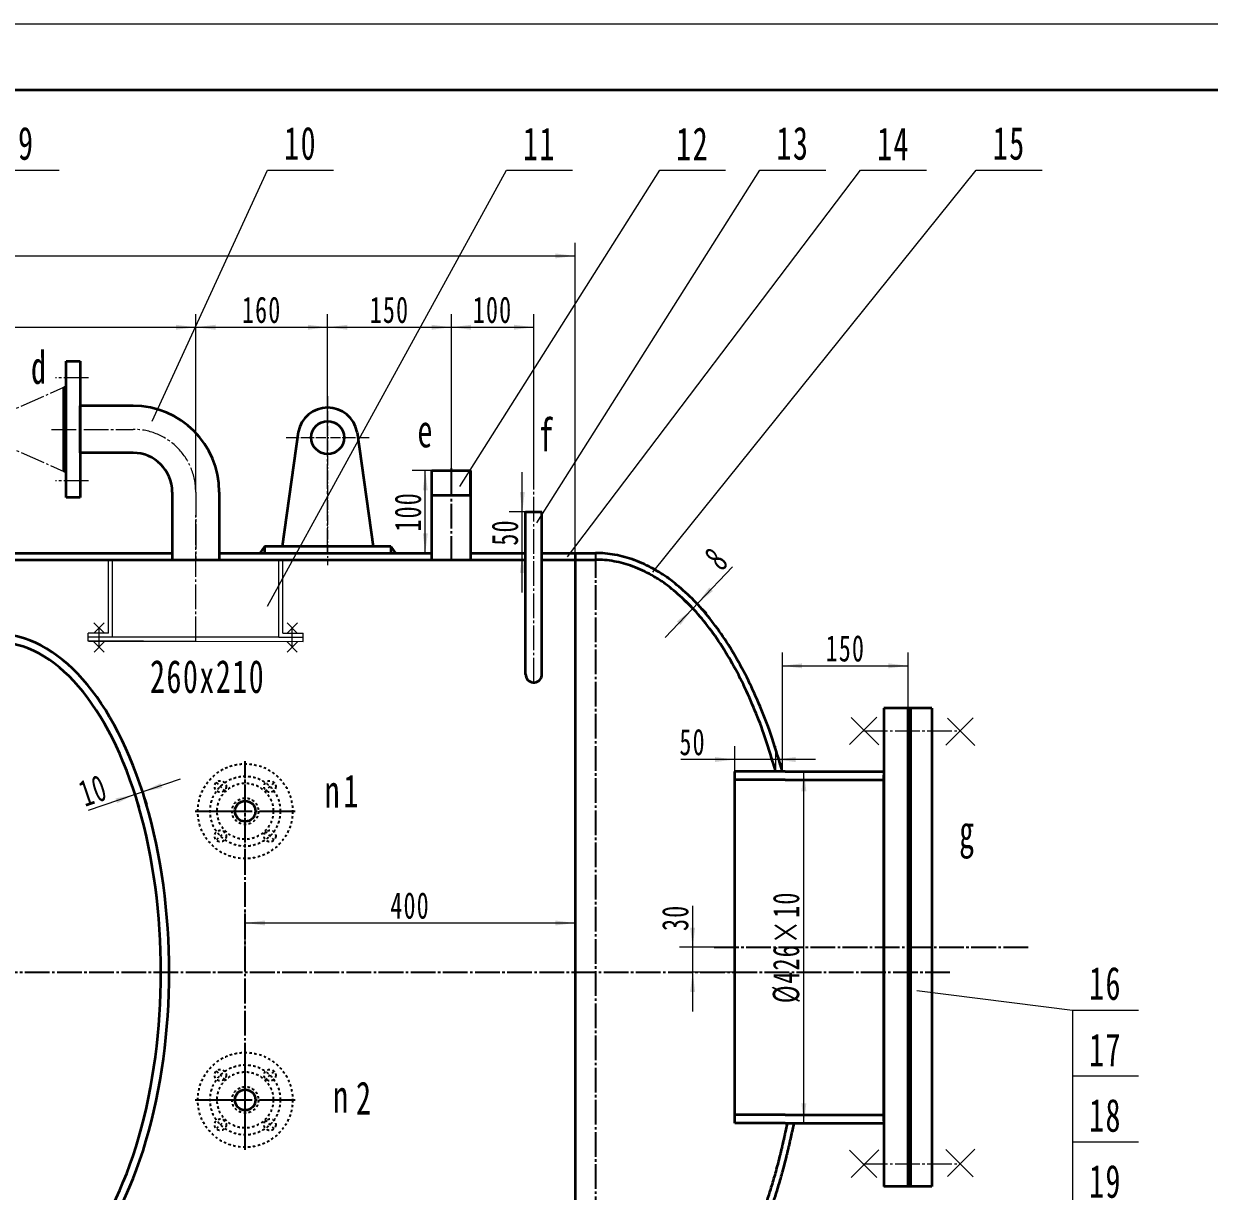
# Model space of a CAD drawing. Header units: millimetres. Extents: x -3364 to 3364, y -2376 to 2376.
# Drawn here: x -1646 to -208, y 960 to 2376 of the extents above; entities that cross this region are included whole.
import ezdxf

# ---------------------------------------------------------------- set-up
doc = ezdxf.new("R2010")
doc.units = ezdxf.units.MM
for name, pattern in [('EB_DASH', [6, 3, -3]), ('EB_DASHDOT', [39, 30, -3, 3, -3]), ('点画线', [18, 12, -2, 2, -2])]:
    doc.linetypes.add(name, pattern=pattern)
doc.layers.get('0').update_dxf_attribs({"lineweight": 35})
for name, color, linetype, lineweight in [('CAXA0', 4, 'Continuous', 35), ('CAXA1', 1, 'EB_DASHDOT', 25), ('CAXA2', 6, 'EB_DASH', 25), ('CDR_DIM', 7, 'Continuous', 0), ('CDR_DWG1', 4, 'Continuous', 0), ('CDR_DWG3', 1, 'EB_DASHDOT', 0), ('CDR_TEXT', 7, 'Continuous', 0), ('EB0_1', 4, 'Continuous', 50), ('中心线层', 1, '点画线', 18), ('尺寸线层', 3, 'Continuous', 18), ('粗实线层', 7, 'Continuous', 35), ('细实线层', 7, 'Continuous', 18)]:
    doc.layers.add(name, color=color, linetype=linetype, lineweight=lineweight)
doc.styles.add('标准', font='', dxfattribs={"width": 0.667})
doc.styles.get('标准').set_extended_font_data('宋体')
doc.dimstyles.new('标准', dxfattribs={"dimscale": 8, "dimtxt": 4, "dimasz": 3, "dimexe": 2, "dimexo": 0, "dimtad": 1, "dimdec": 0, "dimdsep": 46, "dimtxsty": '标准', "dimblk": '_CAXARROW', "dimcen": 0, "dimdle": 6, "dimadec": 0, "dimazin": 2, "dimtfac": 0.707107, "dimtdec": 0, "dimtmove": 2, "dimatfit": 3, "dimfxl": 1, "dimfrac": 2, "dimtolj": 1, "dimtzin": 0, "dimarcsym": 1})

# ---------------------------------------------------------------- blocks, each defined once
blk = doc.blocks.new('*X7')
at = {"layer": '细实线层', "lineweight": 18}
h = blk.add_hatch(color=0, dxfattribs=at)
edge = h.paths.add_edge_path(flags=0)
edge.add_arc((0, 0), 0, 0, 360)
at = {"layer": '细实线层', "color": 0}
for p, q in [((0, 0), (74.5, 304.8)), ((74.5, 304.8), (154.5, 304.8)), ((154.5, 304.8), (174.5, 284.8)), ((194.5, 304.8), (174.5, 284.8)), ((194.5, 304.8), (274.5, 304.8))]:
    blk.add_line(p, q, dxfattribs=at)
at = {"layer": '细实线层', "color": 0, "lineweight": 18, "char_height": 40, "width": 136, "attachment_point": 8, "line_spacing_factor": 1.15057, "style": '标准'}
for s, insert in [('\\T1.1;8', (114.5, 316.8)), ('\\T1.1;9', (234.5, 316.8))]:
    blk.add_mtext(s, dxfattribs=dict(at, insert=insert))
blk = doc.blocks.new('*X8')
at = {"layer": '细实线层', "lineweight": 18}
h = blk.add_hatch(color=0, dxfattribs=at)
edge = h.paths.add_edge_path(flags=0)
edge.add_arc((0, 0), 0, 0, 360)
at = {"layer": '细实线层', "color": 0}
for p, q in [((0, 0), (355.5, 468.8)), ((355.5, 468.8), (435.5, 468.8))]:
    blk.add_line(p, q, dxfattribs=at)
at = {"layer": '细实线层', "color": 0, "lineweight": 18, "insert": (395.5, 480.8), "char_height": 40, "width": 136, "attachment_point": 8, "line_spacing_factor": 1.15057, "style": '标准'}
blk.add_mtext('\\T1.1;14', dxfattribs=at)
blk = doc.blocks.new('*X9')
at = {"layer": '细实线层', "lineweight": 18}
h = blk.add_hatch(color=0, dxfattribs=at)
edge = h.paths.add_edge_path(flags=0)
edge.add_arc((0, 0), 0, 0, 360)
at = {"layer": '细实线层', "color": 0}
for p, q in [((0, 0), (140.2, 304.5)), ((140.2, 304.5), (220.2, 304.5))]:
    blk.add_line(p, q, dxfattribs=at)
at = {"layer": '细实线层', "color": 0, "lineweight": 18, "insert": (180.2, 316.5), "char_height": 40, "width": 136, "attachment_point": 8, "line_spacing_factor": 1.15057, "style": '标准'}
blk.add_mtext('\\T1.1;10', dxfattribs=at)
blk = doc.blocks.new('*X10')
at = {"layer": '细实线层', "lineweight": 18}
h = blk.add_hatch(color=0, dxfattribs=at)
edge = h.paths.add_edge_path(flags=0)
edge.add_arc((0, 0), 0, 0, 360)
at = {"layer": '细实线层', "color": 0}
for p, q in [((0, 0), (289.6, 528.8)), ((289.6, 528.8), (369.6, 528.8))]:
    blk.add_line(p, q, dxfattribs=at)
at = {"layer": '细实线层', "color": 0, "lineweight": 18, "insert": (329.6, 540.8), "char_height": 40, "width": 136, "attachment_point": 8, "line_spacing_factor": 1.15057, "style": '标准'}
blk.add_mtext('\\T1.1;11', dxfattribs=at)
blk = doc.blocks.new('*X11')
at = {"layer": '细实线层', "lineweight": 18}
h = blk.add_hatch(color=0, dxfattribs=at)
edge = h.paths.add_edge_path(flags=0)
edge.add_arc((0, 0), 0, 0, 360)
at = {"layer": '细实线层', "color": 0}
for p, q in [((0, 0), (242.2, 383.3)), ((242.2, 383.3), (322.2, 383.3))]:
    blk.add_line(p, q, dxfattribs=at)
at = {"layer": '细实线层', "color": 0, "lineweight": 18, "insert": (282.2, 395.3), "char_height": 40, "width": 136, "attachment_point": 8, "line_spacing_factor": 1.15057, "style": '标准'}
blk.add_mtext('\\T1.1;12', dxfattribs=at)
blk = doc.blocks.new('*X12')
at = {"layer": '细实线层', "lineweight": 18}
h = blk.add_hatch(color=0, dxfattribs=at)
edge = h.paths.add_edge_path(flags=0)
edge.add_arc((0, 0), 0, 0, 360)
at = {"layer": '细实线层', "color": 0}
for p, q in [((0, 0), (270.5, 427.6)), ((270.5, 427.6), (350.5, 427.6))]:
    blk.add_line(p, q, dxfattribs=at)
at = {"layer": '细实线层', "color": 0, "lineweight": 18, "insert": (310.5, 439.6), "char_height": 40, "width": 136, "attachment_point": 8, "line_spacing_factor": 1.15057, "style": '标准'}
blk.add_mtext('\\T1.1;13', dxfattribs=at)
blk = doc.blocks.new('*X13')
at = {"layer": '细实线层', "lineweight": 18}
h = blk.add_hatch(color=0, dxfattribs=at)
edge = h.paths.add_edge_path(flags=0)
edge.add_arc((0, 0), 0, 0, 360)
at = {"layer": '细实线层', "color": 0}
for p, q in [((0, 0), (392.2, 487.5)), ((392.2, 487.5), (472.2, 487.5))]:
    blk.add_line(p, q, dxfattribs=at)
at = {"layer": '细实线层', "color": 0, "lineweight": 18, "insert": (432.2, 499.5), "char_height": 40, "width": 136, "attachment_point": 8, "line_spacing_factor": 1.15057, "style": '标准'}
blk.add_mtext('\\T1.1;15', dxfattribs=at)
blk = doc.blocks.new('*X15')
at = {"layer": '细实线层', "lineweight": 18}
h = blk.add_hatch(color=0, dxfattribs=at)
edge = h.paths.add_edge_path(flags=0)
edge.add_arc((0, 0), 0, 0, 360)
at = {"layer": '细实线层', "color": 0}
for p, q in [((0, 0), (188.7, -23.9)), ((188.7, -23.9), (268.7, -23.9)), ((188.7, -23.9), (188.7, -103.9)), ((268.7, -103.9), (188.7, -103.9)), ((188.7, -103.9), (188.7, -183.9)), ((268.7, -183.9), (188.7, -183.9)), ((188.7, -183.9), (188.7, -263.9)), ((268.7, -263.9), (188.7, -263.9)), ((188.7, -263.9), (188.7, -343.9)), ((268.7, -343.9), (188.7, -343.9)), ((188.7, -343.9), (188.7, -423.9)), ((268.7, -423.9), (188.7, -423.9))]:
    blk.add_line(p, q, dxfattribs=at)
at = {"layer": '细实线层', "color": 0, "lineweight": 18, "char_height": 40, "width": 136, "attachment_point": 8, "line_spacing_factor": 1.15057, "style": '标准'}
for s, insert in [('\\T1.1;16', (228.7, -11.9)), ('\\T1.1;17', (228.7, -91.9)), ('\\T1.1;18', (228.7, -171.9)), ('\\T1.1;19', (228.7, -251.9)), ('\\T1.1;20', (228.7, -331.9)), ('\\T1.1;21', (228.7, -411.9))]:
    blk.add_mtext(s, dxfattribs=dict(at, insert=insert))
blk = doc.blocks.new('$CAXA_FRAME_13B17AC1$')
at = {"layer": '粗实线层'}
blk.add_line((-395.5, 287), (410.5, 287), dxfattribs=at)
at = {"layer": '细实线层'}
blk.add_line((-420.5, 297), (420.5, 297), dxfattribs=at)
blk = doc.blocks.new('*X58')
at = {"layer": '尺寸线层', "linetype": 'Continuous', "transparency": 16777216}
for points in [[(-1437.2, 2008), (-1413.2, 2011), (-1413.2, 2005)], [(-1277.2, 2008), (-1301.2, 2011), (-1301.2, 2005)]]:
    blk.add_hatch(color=0, dxfattribs=at).paths.add_polyline_path(points, flags=0)
at = {"layer": '尺寸线层', "color": 0, "linetype": 'Continuous', "transparency": 16777216}
for p, q in [((-1437.2, 1808.2), (-1437.2, 2024)), ((-1277.2, 1864.8), (-1277.2, 2024)), ((-1437.2, 2008), (-1277.2, 2008))]:
    blk.add_line(p, q, dxfattribs=at)
at = {"layer": '尺寸线层', "color": 0, "transparency": 16777216, "insert": (-1357.2, 2029), "char_height": 32, "width": 87.178, "attachment_point": 5, "line_spacing_factor": 1.15057, "style": '标准'}
blk.add_mtext('\\T1.1;160', dxfattribs=at)
blk = doc.blocks.new('_CAXARROW')
blk.add_hatch(color=0).paths.add_polyline_path([(0, 0), (-1, 0.125), (-1, -0.125)], flags=0)
blk = doc.blocks.new('*X59')
at = {"layer": '尺寸线层', "linetype": 'Continuous', "transparency": 16777216}
for points in [[(-1277.2, 2008), (-1253.2, 2011), (-1253.2, 2005)], [(-1127.2, 2008), (-1151.2, 2011), (-1151.2, 2005)]]:
    blk.add_hatch(color=0, dxfattribs=at).paths.add_polyline_path(points, flags=0)
at = {"layer": '尺寸线层', "color": 0, "linetype": 'Continuous', "transparency": 16777216}
for p, q in [((-1277.2, 1864.8), (-1277.2, 2024)), ((-1127.2, 1837.2), (-1127.2, 2024)), ((-1277.2, 2008), (-1127.2, 2008))]:
    blk.add_line(p, q, dxfattribs=at)
at = {"layer": '尺寸线层', "color": 0, "transparency": 16777216, "insert": (-1202.2, 2029), "char_height": 32, "width": 87.178, "attachment_point": 5, "line_spacing_factor": 1.15057, "style": '标准'}
blk.add_mtext('\\T1.1;150', dxfattribs=at)
blk = doc.blocks.new('*X60')
at = {"layer": '尺寸线层', "linetype": 'Continuous', "transparency": 16777216}
for points in [[(-1127.2, 2008), (-1103.2, 2011), (-1103.2, 2005)], [(-1027.2, 2008), (-1051.2, 2011), (-1051.2, 2005)]]:
    blk.add_hatch(color=0, dxfattribs=at).paths.add_polyline_path(points, flags=0)
at = {"layer": '尺寸线层', "color": 0, "linetype": 'Continuous', "transparency": 16777216}
for p, q in [((-1127.2, 1837.2), (-1127.2, 2024)), ((-1027.2, 1823.6), (-1027.2, 2024)), ((-1127.2, 2008), (-1027.2, 2008))]:
    blk.add_line(p, q, dxfattribs=at)
at = {"layer": '尺寸线层', "color": 0, "transparency": 16777216, "insert": (-1077.2, 2029), "char_height": 32, "width": 87.178, "attachment_point": 5, "line_spacing_factor": 1.15057, "style": '标准'}
blk.add_mtext('\\T1.1;100', dxfattribs=at)
blk = doc.blocks.new('*X61')
at = {"layer": '尺寸线层', "linetype": 'Continuous', "transparency": 16777216}
for points in [[(-2437.2, 2094.5), (-2413.2, 2097.5), (-2413.2, 2091.5)], [(-977.2, 2094.5), (-1001.2, 2097.5), (-1001.2, 2091.5)]]:
    blk.add_hatch(color=0, dxfattribs=at).paths.add_polyline_path(points, flags=0)
at = {"layer": '尺寸线层', "color": 0, "linetype": 'Continuous', "transparency": 16777216}
for p, q in [((-2437.2, 1724.4), (-2437.2, 2110.5)), ((-977.2, 1734.2), (-977.2, 2110.5)), ((-2437.2, 2094.5), (-977.2, 2094.5))]:
    blk.add_line(p, q, dxfattribs=at)
at = {"layer": '尺寸线层', "color": 0, "transparency": 16777216, "insert": (-1707.2, 2115.5), "char_height": 32, "width": 120.57, "attachment_point": 5, "line_spacing_factor": 1.15057, "style": '标准'}
blk.add_mtext('\\T1.1;1460', dxfattribs=at)
blk = doc.blocks.new('*X63')
at = {"layer": '尺寸线层', "linetype": 'Continuous', "transparency": 16777216}
for points in [[(-834.5, 1256.2), (-837.5, 1280.2), (-831.5, 1280.2)], [(-834.5, 1226.2), (-837.5, 1202.2), (-831.5, 1202.2)]]:
    blk.add_hatch(color=0, dxfattribs=at).paths.add_polyline_path(points, flags=0)
at = {"layer": '尺寸线层', "color": 0, "linetype": 'Continuous', "transparency": 16777216}
for p, q in [((-834.5, 1178.2), (-834.5, 1306.3)), ((-808.6, 1256.2), (-850.5, 1256.2)), ((-783.5, 1226.2), (-850.5, 1226.2))]:
    blk.add_line(p, q, dxfattribs=at)
at = {"layer": '尺寸线层', "color": 0, "transparency": 16777216, "insert": (-855.5, 1292), "char_height": 32, "width": 64, "attachment_point": 5, "rotation": 90, "line_spacing_factor": 1.15057, "style": '标准'}
blk.add_mtext('\\T1.1;30', dxfattribs=at)
blk = doc.blocks.new('*X66')
at = {"layer": '尺寸线层', "linetype": 'Continuous', "transparency": 16777216}
for points in [[(-725.7, 1597.5), (-701.7, 1600.5), (-701.7, 1594.5)], [(-573, 1597.5), (-597, 1600.5), (-597, 1594.5)]]:
    blk.add_hatch(color=0, dxfattribs=at).paths.add_polyline_path(points, flags=0)
at = {"layer": '尺寸线层', "color": 0, "linetype": 'Continuous', "transparency": 16777216}
for p, q in [((-725.7, 1469.2), (-725.7, 1613.5)), ((-573, 1256.2), (-573, 1613.5)), ((-725.7, 1597.5), (-573, 1597.5))]:
    blk.add_line(p, q, dxfattribs=at)
at = {"layer": '尺寸线层', "color": 0, "transparency": 16777216, "insert": (-649.3, 1618.5), "char_height": 32, "width": 87.178, "attachment_point": 5, "line_spacing_factor": 1.15057, "style": '标准'}
blk.add_mtext('\\T1.1;150', dxfattribs=at)
blk = doc.blocks.new('*X74')
at = {"layer": '尺寸线层', "linetype": 'Continuous', "transparency": 16777216}
for points in [[(-1158.8, 1834.2), (-1161.8, 1810.2), (-1155.8, 1810.2)], [(-1158.8, 1734.2), (-1161.8, 1758.2), (-1155.8, 1758.2)]]:
    blk.add_hatch(color=0, dxfattribs=at).paths.add_polyline_path(points, flags=0)
at = {"layer": '尺寸线层', "color": 0, "linetype": 'Continuous', "transparency": 16777216}
for p, q in [((-1103.6, 1834.2), (-1174.8, 1834.2)), ((-1158.8, 1734.2), (-1158.8, 1834.2)), ((-1150.9, 1734.2), (-1174.8, 1734.2))]:
    blk.add_line(p, q, dxfattribs=at)
at = {"layer": '尺寸线层', "color": 0, "transparency": 16777216, "insert": (-1179.8, 1784.2), "char_height": 32, "width": 87.178, "attachment_point": 5, "rotation": 90, "line_spacing_factor": 1.15057, "style": '标准'}
blk.add_mtext('\\T1.1;100', dxfattribs=at)
blk = doc.blocks.new('*X76')
at = {"layer": '尺寸线层', "linetype": 'Continuous', "transparency": 16777216}
for points in [[(-1987.2, 2008), (-1963.2, 2011), (-1963.2, 2005)], [(-1437.2, 2008), (-1461.2, 2011), (-1461.2, 2005)]]:
    blk.add_hatch(color=0, dxfattribs=at).paths.add_polyline_path(points, flags=0)
at = {"layer": '尺寸线层', "color": 0, "linetype": 'Continuous', "transparency": 16777216}
for p, q in [((-1987.2, 1808.2), (-1987.2, 2024)), ((-1437.2, 1808.2), (-1437.2, 2024)), ((-1987.2, 2008), (-1437.2, 2008))]:
    blk.add_line(p, q, dxfattribs=at)
at = {"layer": '尺寸线层', "color": 0, "transparency": 16777216, "insert": (-1712.2, 2029), "char_height": 32, "width": 90.499, "attachment_point": 5, "line_spacing_factor": 1.15057, "style": '标准'}
blk.add_mtext('\\T1.1;550', dxfattribs=at)
blk = doc.blocks.new('*X81')
at = {"layer": '尺寸线层', "linetype": 'Continuous', "transparency": 16777216}
for points in [[(-828.8, 1672.9), (-814.4, 1692.4), (-810.1, 1688.2)], [(-834.9, 1666.5), (-853.6, 1651.2), (-849.3, 1647)]]:
    blk.add_hatch(color=0, dxfattribs=at).paths.add_polyline_path(points, flags=0)
at = {"layer": '尺寸线层', "color": 0, "linetype": 'Continuous', "transparency": 16777216}
for p, q in [((-868, 1631.7), (-786.3, 1717.5)), ((-840, 1683.6), (-817.2, 1661.9)), ((-846.1, 1677.2), (-823.3, 1655.5))]:
    blk.add_line(p, q, dxfattribs=at)
at = {"layer": '尺寸线层', "color": 0, "transparency": 16777216, "insert": (-805.7, 1727.6), "char_height": 32, "width": 64, "attachment_point": 5, "rotation": 46.4352, "line_spacing_factor": 1.15057, "style": '标准'}
blk.add_mtext('\\T1.1;8', dxfattribs=at)
blk = doc.blocks.new('*X82')
at = {"layer": '尺寸线层', "linetype": 'Continuous', "transparency": 16777216}
for points in [[(-699.6, 1469.2), (-702.6, 1445.2), (-696.6, 1445.2)], [(-699.6, 1043.2), (-702.6, 1067.2), (-696.6, 1067.2)]]:
    blk.add_hatch(color=0, dxfattribs=at).paths.add_polyline_path(points, flags=0)
at = {"layer": '尺寸线层', "color": 0, "linetype": 'Continuous', "transparency": 16777216}
for p, q in [((-722.5, 1469.2), (-683.6, 1469.2)), ((-699.6, 1043.2), (-699.6, 1469.2)), ((-711.5, 1043.2), (-683.6, 1043.2))]:
    blk.add_line(p, q, dxfattribs=at)
at = {"layer": '尺寸线层', "color": 0, "transparency": 16777216, "insert": (-720.6, 1256.2), "char_height": 32, "width": 256.792, "attachment_point": 5, "rotation": 90, "line_spacing_factor": 1.15057, "style": '标准'}
blk.add_mtext('\\T1.1;%%C426×10', dxfattribs=at)
blk = doc.blocks.new('*X83')
at = {"layer": '尺寸线层', "linetype": 'Continuous', "transparency": 16777216}
for points in [[(-1041.1, 1784.2), (-1044.1, 1808.2), (-1038.1, 1808.2)], [(-1041.1, 1734.2), (-1044.1, 1710.2), (-1038.1, 1710.2)]]:
    blk.add_hatch(color=0, dxfattribs=at).paths.add_polyline_path(points, flags=0)
at = {"layer": '尺寸线层', "color": 0, "linetype": 'Continuous', "transparency": 16777216}
for p, q in [((-1041.1, 1686.2), (-1041.1, 1832.2)), ((-1017.4, 1784.2), (-1057.1, 1784.2)), ((-1037.1, 1734.2), (-1057.1, 1734.2))]:
    blk.add_line(p, q, dxfattribs=at)
at = {"layer": '尺寸线层', "color": 0, "transparency": 16777216, "insert": (-1062.1, 1759.2), "char_height": 32, "width": 64, "attachment_point": 5, "rotation": 90, "line_spacing_factor": 1.15057, "style": '标准'}
blk.add_mtext('\\T1.1;50', dxfattribs=at)
blk = doc.blocks.new('*X95')
at = {"layer": '尺寸线层', "linetype": 'Continuous', "transparency": 16777216}
for points in [[(-1377.2, 1285.7), (-1353.2, 1288.7), (-1353.2, 1282.7)], [(-977.2, 1285.7), (-1001.2, 1288.7), (-1001.2, 1282.7)]]:
    blk.add_hatch(color=0, dxfattribs=at).paths.add_polyline_path(points, flags=0)
at = {"layer": '尺寸线层', "color": 0, "linetype": 'Continuous', "transparency": 16777216}
for p, q in [((-1377.2, 1226.2), (-1377.2, 1301.7)), ((-977.2, 1226.2), (-977.2, 1301.7)), ((-1377.2, 1285.7), (-977.2, 1285.7))]:
    blk.add_line(p, q, dxfattribs=at)
at = {"layer": '尺寸线层', "color": 0, "transparency": 16777216, "insert": (-1177.2, 1306.7), "char_height": 32, "width": 91.921, "attachment_point": 5, "line_spacing_factor": 1.15057, "style": '标准'}
blk.add_mtext('\\T1.1;400', dxfattribs=at)
blk = doc.blocks.new('C$C7BBD9DAFF424624AD677B4DA0325626')
at = {"layer": 'CAXA0', "linetype": 'Continuous', "lineweight": 35}
for p, q in [((46.4, 161.2), (27.1, 22.5)), ((117.8, 161.2), (137.1, 22.5)), ((5.6, 22.5), (0, 14.5)), ((158.6, 22.5), (5.6, 22.5)), ((5.6, 22.5), (5.6, 14.5)), ((158.6, 22.5), (158.6, 14.5)), ((158.6, 22.5), (164.2, 14.5))]:
    blk.add_line(p, q, dxfattribs=at)
blk.add_circle((82.1, 154.5), 20, dxfattribs=at)
blk.add_arc((82.1, 154.5), 36.3, 10.5904, 169.4096, dxfattribs=at)
at = {"layer": 'EB0_1', "linetype": 'Continuous', "lineweight": 25}
blk.add_line((93.1, 14.5), (71.1, 14.5), dxfattribs=at)
at = {"layer": '中心线层', "linetype": '点画线', "lineweight": 18}
for p, q in [((82.1, 204.8), (82.1, 0)), ((31.7, 154.5), (132.5, 154.5))]:
    blk.add_line(p, q, dxfattribs=at)
blk = doc.blocks.new('*X115')
at = {"layer": '尺寸线层', "linetype": 'Continuous', "transparency": 16777216}
for points in [[(-783.5, 1483.9), (-807.5, 1480.9), (-807.5, 1486.9)], [(-733.7, 1483.9), (-709.7, 1480.9), (-709.7, 1486.9)]]:
    blk.add_hatch(color=0, dxfattribs=at).paths.add_polyline_path(points, flags=0)
at = {"layer": '尺寸线层', "color": 0, "linetype": 'Continuous', "transparency": 16777216}
for p, q in [((-783.5, 1469.2), (-783.5, 1499.9)), ((-733.7, 1469.2), (-733.7, 1499.9)), ((-685.7, 1483.9), (-848.9, 1483.9))]:
    blk.add_line(p, q, dxfattribs=at)
at = {"layer": '尺寸线层', "color": 0, "transparency": 16777216, "insert": (-834.6, 1504.9), "char_height": 32, "width": 64, "attachment_point": 5, "line_spacing_factor": 1.15057, "style": '标准'}
blk.add_mtext('\\T1.1;50', dxfattribs=at)
blk = doc.blocks.new('*X116')
at = {"layer": '尺寸线层', "linetype": 'Continuous', "transparency": 16777216}
for points in [[(-1501.4, 1444.8), (-1477.7, 1449.6), (-1479.6, 1455.3)], [(-1510.8, 1441.6), (-1532.5, 1431), (-1534.5, 1436.7)]]:
    blk.add_hatch(color=0, dxfattribs=at).paths.add_polyline_path(points, flags=0)
at = {"layer": '尺寸线层', "color": 0, "linetype": 'Continuous', "transparency": 16777216}
for p, q in [((-1455.9, 1460.2), (-1567.6, 1422.2)), ((-1504.7, 1454.5), (-1496.2, 1429.6)), ((-1514.1, 1451.3), (-1505.6, 1426.4))]:
    blk.add_line(p, q, dxfattribs=at)
at = {"layer": '尺寸线层', "color": 0, "transparency": 16777216, "insert": (-1561.7, 1446.4), "char_height": 32, "width": 64, "attachment_point": 5, "rotation": 18.8016, "line_spacing_factor": 1.15057, "style": '标准'}
blk.add_mtext('\\T1.1;10', dxfattribs=at)

msp = doc.modelspace()

# ---------------------------------------------------------------- linework, layer by layer
at = {"linetype": 'Continuous', "lineweight": 0}
for p, q in [((-1149.9, 1804.6), (-1149.9, 1834.2)), ((-1104.6, 1804.6), (-1104.6, 1834.2))]:
    msp.add_line(p, q, dxfattribs=at)
at = {"layer": 'CAXA0', "linetype": 'Continuous', "lineweight": 35}
for p, q in [((-1594.2, 1801.7), (-1594.2, 1966.7)), ((-1594.2, 1966.7), (-1577.2, 1966.7)), ((-1594.2, 1801.7), (-1594.2, 1966.7)), ((-1594.2, 1966.7), (-1577.2, 1966.7)), ((-1577.2, 1966.7), (-1577.2, 1801.7)), ((-1577.2, 1966.7), (-1577.2, 1801.7)), ((-1597.2, 1884.2), (-1597.2, 1935.2)), ((-1597.2, 1833.2), (-1597.2, 1935.2)), ((-1597.2, 1935.2), (-1594.2, 1935.2)), ((-1597.2, 1935.2), (-1594.2, 1935.2)), ((-1597.2, 1833.2), (-1597.2, 1935.2)), ((-1597.2, 1912.7), (-1597.2, 1855.7)), ((-1513.2, 1912.7), (-1577.2, 1912.7)), ((-1577.2, 1855.7), (-1577.2, 1912.7)), ((-1513.2, 1855.7), (-1577.2, 1855.7)), ((-1594.2, 1833.2), (-1597.2, 1833.2)), ((-1594.2, 1833.2), (-1597.2, 1833.2)), ((-1150.9, 1834.2), (-1103.6, 1834.2)), ((-1150.9, 1726.2), (-1150.9, 1834.2)), ((-1103.6, 1726.2), (-1103.6, 1834.2)), ((-1577.2, 1801.7), (-1594.2, 1801.7)), ((-1577.2, 1801.7), (-1594.2, 1801.7)), ((-1465.7, 1808.2), (-1465.7, 1726.2)), ((-1408.7, 1808.2), (-1408.7, 1726.2)), ((-1150.9, 1804.6), (-1103.6, 1804.6)), ((-1037.1, 1586.8), (-1037.1, 1784.2)), ((-1037.1, 1784.2), (-1017.4, 1784.2)), ((-1017.4, 1585.6), (-1017.4, 1784.2)), ((-1958.7, 1734.2), (-1465.7, 1734.2)), ((-1958.7, 1726.2), (-1037.1, 1726.2)), ((-1408.7, 1734.2), (-1150.9, 1734.2)), ((-1103.6, 1734.2), (-1037.1, 1734.2)), ((-1017.4, 1734.2), (-952.2, 1734.2)), ((-1017.4, 1726.2), (-952.2, 1726.2)), ((-977.2, 1734.2), (-977.2, 718.2)), ((-544.4, 1546.2), (-602.5, 1546.2)), ((-602.5, 1546.2), (-602.5, 966.2)), ((-573, 966.2), (-573, 1546.2)), ((-570, 966.2), (-570, 1546.2)), ((-544.4, 1546.2), (-544.4, 966.2)), ((-722.5, 1469.2), (-783.5, 1469.2)), ((-783.5, 1043.2), (-783.5, 1469.2)), ((-722.5, 1469.2), (-602.5, 1469.2)), ((-722.5, 1459.2), (-783.5, 1459.2)), ((-722.5, 1459.2), (-602.5, 1459.2)), ((-602.5, 1045.5), (-602.5, 1465)), ((-722.5, 1053.2), (-783.5, 1053.2)), ((-722.5, 1053.2), (-602.5, 1053.2)), ((-722.5, 1043.2), (-783.5, 1043.2)), ((-722.5, 1043.2), (-602.5, 1043.2)), ((-721.6, 1033.2), (-719.5, 1043.2)), ((-713.6, 1033.2), (-711.5, 1043.2)), ((-544.4, 966.2), (-602.5, 966.2))]:
    msp.add_line(p, q, dxfattribs=at)
for centre in [(-1377.2, 1421.2), (-1377.2, 1071.2)]:
    msp.add_circle(centre, 12.5, dxfattribs=at)
for centre, radius, start, end in [((-1513.2, 1808.2), 104.5, 360, 90), ((-1513.2, 1808.2), 47.5, 0, 90), ((-1027.2, 1587.2), 9.91, 178.0427, 350.9753)]:
    msp.add_arc(centre, radius, start, end, dxfattribs=at)
for major_axis, ratio in [((0, -410), 0.512195), ((0, -400), 0.5)]:
    msp.add_ellipse((-1679.4, 1226.2), major_axis=major_axis, ratio=ratio, start_param=0, end_param=3.141593, dxfattribs=at)
for points, weights, knots in [([(-725.7, 1469.2), (-727.2, 1474.7), (-728.8, 1480.2), (-803.3, 1734.2), (-952.2, 1734.2)], [0.985969428211, 0.992883422762, 1, 0.866025403784, 1], [0, 0, 0, 481.42999, 481.42999, 17393.70305, 17393.70305, 17393.70305]), ([(-733.7, 1469.2), (-734.7, 1472.7), (-735.7, 1476.2), (-807.9, 1726.2), (-952.2, 1726.2)], [0.990837703581, 0.995376090717, 1, 0.866025403784, 1], [0, 0, 0, 315.609727, 315.609727, 17379.619193, 17379.619193, 17379.619193]), ([(-763.3, 898.7), (-747.7, 934.8), (-727.8, 1003.8), (-721.6, 1033.2)], [0.756849323285, 0.75, 0.75, 0.753047062287], [0, 0, 0, 5593.885817, 9324.930333, 9324.930333, 9324.930333]), ([(-755, 898.7), (-740.2, 933.1), (-720.2, 1001.7), (-713.6, 1033.2)], [0.75590354654, 0.75, 0.75, 0.753371171797], [0, 0, 0, 5279.926809, 9269.825323, 9269.825323, 9269.825323])]:
    msp.add_rational_spline(points, weights, degree=2, knots=knots, dxfattribs=at)
at = {"layer": 'CAXA1', "linetype": 'EB_DASHDOT', "lineweight": 25}
for p, q in [((-1127.2, 1724.8), (-1127.2, 1837.2)), ((-952.2, 1734.2), (-952.2, 718.2)), ((-1377.2, 1071.2), (-1377.2, 1481.7)), ((-1437.7, 1421.2), (-1316.7, 1421.2)), ((-808.6, 1256.2), (-426.1, 1256.2)), ((-2931.4, 1226.2), (-519.6, 1226.2)), ((-1377.2, 1010.7), (-1377.2, 1131.7)), ((-1437.7, 1071.2), (-1316.7, 1071.2))]:
    msp.add_line(p, q, dxfattribs=at)
at = {"layer": 'CAXA2'}
msp.add_line((-1542.9, 1726.2), (-1331.5, 1726.2), dxfattribs=at)
at = {"layer": 'CAXA2', "linetype": 'EB_DASH', "lineweight": 25}
for p, q in [((-1377.2, 1360.7), (-1377.2, 1481.7)), ((-1401.3, 1445.3), (-1413.2, 1457.2)), ((-1401.3, 1445.3), (-1413.2, 1457.2)), ((-1353.1, 1445.3), (-1341.2, 1457.2)), ((-1353.1, 1445.3), (-1341.2, 1457.2)), ((-1437.7, 1421.2), (-1316.7, 1421.2)), ((-1401.3, 1397), (-1413.2, 1385.2)), ((-1401.3, 1397), (-1413.2, 1385.2)), ((-1353.1, 1397), (-1341.2, 1385.2)), ((-1353.1, 1397), (-1341.2, 1385.2)), ((-1377.2, 1010.7), (-1377.2, 1131.7)), ((-1401.3, 1095.3), (-1413.2, 1107.2)), ((-1401.3, 1095.3), (-1413.2, 1107.2)), ((-1353.1, 1095.3), (-1341.2, 1107.2)), ((-1353.1, 1095.3), (-1341.2, 1107.2)), ((-1437.7, 1071.2), (-1316.7, 1071.2)), ((-1401.3, 1047), (-1413.2, 1035.2)), ((-1401.3, 1047), (-1413.2, 1035.2)), ((-1353.1, 1047), (-1341.2, 1035.2)), ((-1353.1, 1047), (-1341.2, 1035.2))]:
    msp.add_line(p, q, dxfattribs=at)
for centre, radius in [((-1377.2, 1421.2), 57.5), ((-1377.2, 1421.2), 57.5), ((-1377.2, 1421.2), 42.5), ((-1377.2, 1421.2), 42.5), ((-1407.3, 1451.2), 7), ((-1407.3, 1451.2), 7), ((-1377.2, 1421.2), 34), ((-1377.2, 1421.2), 34), ((-1347.2, 1451.2), 7), ((-1347.2, 1451.2), 7), ((-1377.2, 1421.2), 16), ((-1377.2, 1421.2), 16), ((-1377.2, 1421.2), 12.5), ((-1407.3, 1391.1), 7), ((-1407.3, 1391.1), 7), ((-1347.2, 1391.1), 7), ((-1347.2, 1391.1), 7), ((-1377.2, 1071.2), 57.5), ((-1377.2, 1071.2), 57.5), ((-1377.2, 1071.2), 42.5), ((-1377.2, 1071.2), 42.5), ((-1407.3, 1101.2), 7), ((-1407.3, 1101.2), 7), ((-1347.2, 1101.2), 7), ((-1347.2, 1101.2), 7), ((-1377.2, 1071.2), 34), ((-1377.2, 1071.2), 34), ((-1377.2, 1071.2), 16), ((-1377.2, 1071.2), 16), ((-1377.2, 1071.2), 12.5), ((-1407.3, 1041.1), 7), ((-1407.3, 1041.1), 7), ((-1347.2, 1041.1), 7), ((-1347.2, 1041.1), 7)]:
    msp.add_circle(centre, radius, dxfattribs=at)
at = {"layer": 'CDR_DIM', "linetype": 'Continuous', "lineweight": 0}
for p, q in [((-1560.8, 1649.8), (-1548.3, 1637.4)), ((-1548.1, 1649.8), (-1560.6, 1637.4)), ((-1326.5, 1649.7), (-1314, 1637.2)), ((-1313.8, 1649.7), (-1326.3, 1637.2)), ((-1560.8, 1626.7), (-1548.4, 1614.2)), ((-1548.1, 1626.7), (-1560.6, 1614.2)), ((-1326.5, 1626.5), (-1314, 1614.1)), ((-1313.8, 1626.5), (-1326.3, 1614.1)), ((-611, 1535.3), (-644.2, 1502)), ((-642.1, 1535), (-608.9, 1501.8)), ((-494.3, 1534.3), (-527.5, 1501.1)), ((-525.4, 1534.1), (-492.1, 1500.9)), ((-611, 977), (-644.2, 1010.3)), ((-642.1, 977.3), (-608.9, 1010.5)), ((-494.3, 978), (-527.5, 1011.2)), ((-525.4, 978.2), (-492.1, 1011.5))]:
    msp.add_line(p, q, dxfattribs=at)
at = {"layer": 'CDR_DWG1', "linetype": 'Continuous', "lineweight": 0}
for p, q in [((-1543, 1637.1), (-1542.9, 1726.2)), ((-1538.1, 1632.2), (-1538, 1726.2)), ((-1336.5, 1632.1), (-1336.5, 1726)), ((-1331.5, 1637), (-1331.5, 1726)), ((-1543, 1637.1), (-1567.7, 1637.2)), ((-1567.7, 1627.3), (-1567.7, 1637.2)), ((-1336.5, 1632.1), (-1567.7, 1632.2)), ((-1500.5, 1627.3), (-1567.7, 1627.3)), ((-1566.9, 1627.3), (-1436.9, 1627.2)), ((-1436.9, 1627.2), (-1306.9, 1627.1)), ((-1336.5, 1632.1), (-1306.9, 1632.1)), ((-1331.5, 1637), (-1306.9, 1637)), ((-1306.9, 1627.1), (-1306.9, 1637))]:
    msp.add_line(p, q, dxfattribs=at)
at = {"layer": 'CDR_DWG3', "linetype": 'EB_DASHDOT', "lineweight": 0}
for p, q in [((-1567.2, 1946.7), (-1607.2, 1946.7)), ((-1567.2, 1946.7), (-1607.2, 1946.7)), ((-1827.2, 1833.2), (-1597.2, 1935.2)), ((-1827.2, 1935.2), (-1597.2, 1833.2)), ((-1612.1, 1884.2), (-1513.2, 1884.2)), ((-1277.2, 1734.2), (-1277.2, 1891.6)), ((-1567.2, 1821.7), (-1607.2, 1821.7)), ((-1567.2, 1821.7), (-1607.2, 1821.7)), ((-1027.2, 1577.3), (-1027.2, 1823.6)), ((-1437.2, 1808.2), (-1437.2, 1726.2)), ((-1436.9, 1627.2), (-1436.9, 1783)), ((-1554.3, 1620.5), (-1554.3, 1643.7)), ((-1320.3, 1620.4), (-1320.3, 1643.5)), ((-628.1, 1518.7), (-509.9, 1518.7)), ((-628.1, 993.7), (-509.9, 993.7))]:
    msp.add_line(p, q, dxfattribs=at)
msp.add_arc((-1513.2, 1808.2), 76, 0, 90, dxfattribs=at)

# ---------------------------------------------------------------- block references
at = {"layer": '粗实线层', "xscale": 8, "yscale": 8, "zscale": 8}
msp.add_blockref('$CAXA_FRAME_13B17AC1$', (0, 0), dxfattribs=at)
at = {"layer": '粗实线层'}
msp.add_blockref('C$C7BBD9DAFF424624AD677B4DA0325626', (-1359.3, 1719.7), dxfattribs=at)
at = {"layer": '细实线层'}
for name, p in [('*X7', (-1877.2, 1893.6)), ('*X9', (-1490.2, 1894)), ('*X10', (-1350, 1669.7)), ('*X11', (-1116.7, 1815.1)), ('*X12', (-1023.4, 1770.9)), ('*X8', (-986.5, 1729.7)), ('*X13', (-882.8, 1711)), ('*X15', (-562.5, 1203.8))]:
    msp.add_blockref(name, p, dxfattribs=at)

# ---------------------------------------------------------------- texts
at = {"layer": 'CDR_TEXT', "linetype": 'Continuous', "lineweight": 0, "char_height": 40, "attachment_point": 1, "style": '标准'}
for s, insert, width in [('\\T1.1;d', (-1637, 1979.4), 32.667), ('\\T1.1;f', (-1021.4, 1897.5), 33.289), ('\\T1.1;e', (-1168.3, 1902.4), 30.178), ('\\T1.1;260x210', (-1492.7, 1604.6), 280.674), ('\\T1.1;n', (-1281, 1465.6), 34.844), ('\\T1.1;1', (-1258.2, 1465.8), 22.711), ('\\T1.1;g', (-511.3, 1416.5), 32.978), ('\\T1.1;2', (-1242.8, 1093.5), 30.8), ('\\T1.1;n', (-1270.7, 1095.8), 34.844)]:
    msp.add_mtext(s, dxfattribs=dict(at, insert=insert, width=width))

# ---------------------------------------------------------------- dimensions: what is measured, and where the dimension line sits
at = {"layer": '尺寸线层'}
for base, p1, p2, picture, middle in [((-977.2, 2094.5), (-2437.2, 1724.4), (-977.2, 1734.2), '*X61', (-1707.2, 2115.5)), ((-1437.2, 2008), (-1987.2, 1808.2), (-1437.2, 1808.2), '*X76', (-1712.2, 2029)), ((-1277.2, 2008), (-1437.2, 1808.2), (-1277.2, 1864.8), '*X58', (-1357.2, 2029)), ((-1127.2, 2008), (-1277.2, 1864.8), (-1127.2, 1837.2), '*X59', (-1202.2, 2029)), ((-1027.2, 2008), (-1127.2, 1837.2), (-1027.2, 1823.6), '*X60', (-1077.2, 2029)), ((-977.2, 1285.7), (-1377.2, 1226.2), (-977.2, 1226.2), '*X95', (-1177.2, 1306.7))]:
    dim = msp.add_linear_dim(base=base, p1=p1, p2=p2, dimstyle='标准', override={"dimsah": 1, "dimtfac": 1, "dimtfill": 1, "dimtzin": 0}, dxfattribs=at)
    dim.commit()
    dim.dimension.update_dxf_attribs({"geometry": picture, "text_midpoint": middle})
for base, p1, p2, angle, text, picture, middle in [((-1158.8, 1834.2), (-1150.9, 1734.2), (-1103.6, 1834.2), 90, '100', '*X74', (-1179.8, 1784.2)), ((-1041.1, 1784.2), (-1037.1, 1734.2), (-1017.4, 1784.2), 90, '50', '*X83', (-1062.1, 1759.2)), ((-828.8, 1672.9), (-846.1, 1677.2), (-840, 1683.6), 46.4352, '8', '*X81', (-805.7, 1727.6)), ((-699.6, 1469.2), (-711.5, 1043.2), (-722.5, 1469.2), 90, '%%C426×10', '*X82', (-720.6, 1256.2))]:
    dim = msp.add_linear_dim(base=base, p1=p1, p2=p2, angle=angle, text=text, dimstyle='标准', override={"dimsah": 1, "dimtfill": 1}, dxfattribs=at)
    dim.commit()
    dim.dimension.update_dxf_attribs({"geometry": picture, "text_midpoint": middle})
dim = msp.add_linear_dim(base=(-573, 1597.5), p1=(-725.7, 1469.2), p2=(-573, 1256.2), text='150', dimstyle='标准', override={"dimsah": 1, "dimtfac": 1, "dimtfill": 1}, dxfattribs=at)
dim.commit()
dim.dimension.update_dxf_attribs({"geometry": '*X66', "text_midpoint": (-649.3, 1618.5)})
dim = msp.add_linear_dim(base=(-783.5, 1483.9), p1=(-733.7, 1469.2), p2=(-783.5, 1469.2), dimstyle='标准', override={"dimsah": 1, "dimtfill": 1, "dimtzin": 0}, dxfattribs=at)
dim.commit()
dim.dimension.update_dxf_attribs({"geometry": '*X115', "text_midpoint": (-834.6, 1504.9), "dimtype": 160})
dim = msp.add_linear_dim(base=(-1510.8, 1441.6), p1=(-1504.7, 1454.5), p2=(-1514.1, 1451.3), angle=198.8016, dimstyle='标准', override={"dimsah": 1, "dimtfill": 1, "dimtzin": 0}, dxfattribs=at)
dim.commit()
dim.dimension.update_dxf_attribs({"geometry": '*X116', "text_midpoint": (-1561.7, 1446.4), "dimtype": 160})
dim = msp.add_linear_dim(base=(-834.5, 1256.2), p1=(-783.5, 1226.2), p2=(-808.6, 1256.2), angle=90, text='30', dimstyle='标准', override={"dimsah": 1, "dimtfill": 1}, dxfattribs=at)
dim.commit()
dim.dimension.update_dxf_attribs({"geometry": '*X63', "text_midpoint": (-855.5, 1292), "dimtype": 160})

doc.saveas('drawing.dxf')
